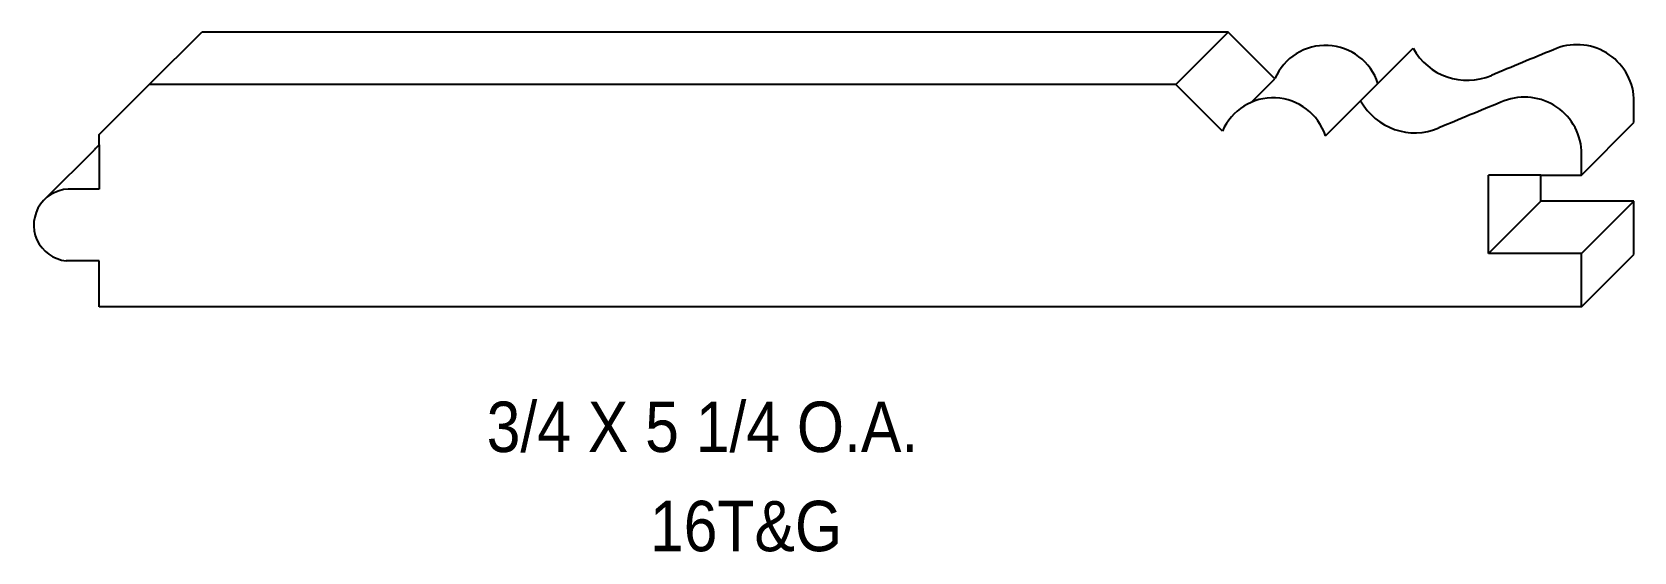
# Model space of a CAD drawing. Extents: x 49.03 to 54.44, y 163.47 to 165.23.
import ezdxf

# ---------------------------------------------------------------- set-up
doc = ezdxf.new("R2010")
doc.units = 0
doc.header["$LTSCALE"] = 5
doc.layers.add('PROFILE', color=7, linetype='CONTINUOUS')
doc.styles.add('TXT', font='TXT', dxfattribs={"height": 3.5})

msp = doc.modelspace()

# ---------------------------------------------------------------- linework, layer by layer
at = {"layer": 'PROFILE', "color": 1, "linetype": 'CONTINUOUS'}
for p, q in [((49.4296, 165.0504), (49.6064, 165.2271)), ((53.0681, 165.2271), (49.6064, 165.2271)), ((52.8914, 165.0504), (53.0681, 165.2271)), ((53.2252, 165.07), (53.0681, 165.2271)), ((53.5146, 164.9956), (53.6913, 165.1723)), ((53.5729, 165.0539), (53.6913, 165.1723)), ((49.2608, 164.8815), (49.4296, 165.0504)), ((52.8914, 165.0504), (49.4296, 165.0504)), ((53.0484, 164.8933), (52.8914, 165.0504)), ((53.1453, 164.9902), (53.2252, 165.07)), ((53.3961, 164.8771), (53.5729, 165.0539)), ((53.3961, 164.8771), (53.5146, 164.9956)), ((54.4362, 164.9221), (54.4362, 165.0043)), ((49.2608, 164.8468), (49.2608, 164.8815)), ((54.2595, 164.7453), (54.4362, 164.9221)), ((49.084, 164.6701), (49.2444, 164.8304)), ((49.2608, 164.8468), (49.2608, 164.6972)), ((54.2595, 164.7453), (54.2595, 164.8275)), ((54.1227, 164.7453), (53.9459, 164.7453)), ((53.9459, 164.4804), (53.9459, 164.7453)), ((54.1227, 164.6571), (54.1227, 164.7453)), ((54.1227, 164.7453), (54.2595, 164.7453)), ((49.2608, 164.6972), (49.1726, 164.6972)), ((53.9459, 164.4804), (54.1227, 164.6571)), ((54.4362, 164.6571), (54.1227, 164.6571)), ((54.2595, 164.4804), (54.4362, 164.6571)), ((54.4362, 164.4773), (54.4362, 164.6571)), ((49.2608, 164.4563), (49.1494, 164.4563)), ((49.2608, 164.3006), (49.2608, 164.4563)), ((54.2595, 164.4804), (53.9459, 164.4804)), ((54.2595, 164.3006), (54.2595, 164.4804)), ((54.2595, 164.3006), (54.4362, 164.4773)), ((54.2595, 164.3006), (49.2608, 164.3006))]:
    msp.add_line(p, q, dxfattribs=at)
for centre, major_axis, start_param, end_param in [((53.396, 164.9961), (0.1861, 0), 0.315602, 2.733087), ((53.8743, 165.2733), (0, 0.2089), -4.208202, -2.742362), ((60.6922, 149.1128), (17.3309, 0), 1.956965, 1.970027), ((54.244, 164.9919), (0, 0.1927), -1.50641, 0.424579), ((53.2192, 164.8194), (0.1861, 0), 0.315602, 2.733087), ((53.6975, 165.0965), (0, 0.2089), -4.208202, -2.742362), ((60.5154, 148.936), (0, 17.3309), 0.386169, 0.39923), ((54.0672, 164.8151), (0.1927, 0), 0.064386, 1.995375), ((49.3377, 164.7535), (0, 0.121), 0.689459, 0.881351), ((49.161, 164.5767), (0, 0.121), -0.095953, -3.237545)]:
    msp.add_ellipse(centre, major_axis=major_axis, ratio=1, start_param=start_param, end_param=end_param, dxfattribs=at)

# ---------------------------------------------------------------- texts
at = {"layer": 'PROFILE', "color": 1, "linetype": 'CONTINUOUS', "style": 'TXT', "width": 0.9}
for s, height, p in [('3/4 X 5 1/4 O.A.', 0.169956, (50.5673, 163.8117)), ('16T&G', 0.16996, (51.118, 163.4773))]:
    msp.add_text(s, height=height, dxfattribs=at).set_placement(p)

doc.saveas('drawing.dxf')
